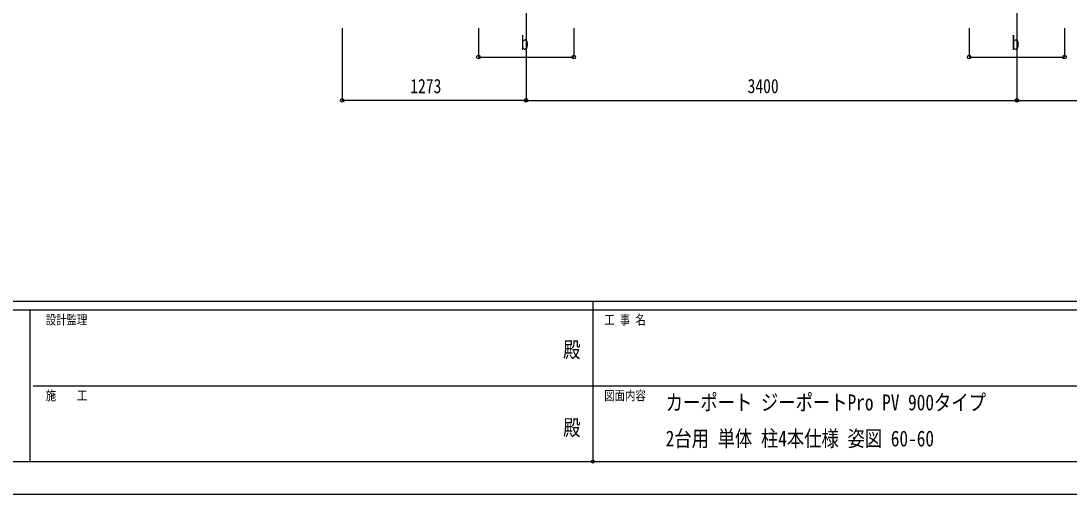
# Model space of a CAD drawing. Units: millimetres, scale not verified. Extents: x -12615 to 12615, y -8910 to 8910.
# Drawn here: x -3977 to 3284, y -8910 to -5632 of the extents above; entities that cross this region are included whole.
import ezdxf
from ezdxf.enums import TextEntityAlignment as Align

# ---------------------------------------------------------------- set-up
doc = ezdxf.new("R2010")
doc.units = ezdxf.units.MM
doc.header["$LTSCALE"] = 40
doc.header["$PDMODE"] = 32
doc.header["$PDSIZE"] = 20
for name, color, linetype in [('0-2_USER1', 3, 'Continuous'), ('0-3_YKK_12', 2, 'Continuous'), ('0-6_YKK_D', 6, 'Continuous'), ('0-7_YKK_ZWAK', 7, 'Continuous')]:
    doc.layers.add(name, color=color, linetype=linetype)
doc.styles.add('ＭＳ ゴシック', font='')
doc.styles.get('ＭＳ ゴシック').set_extended_font_data('MS Gothic')

msp = doc.modelspace()

# ---------------------------------------------------------------- linework, layer by layer
at = {"layer": '0-3_YKK_12'}
for p, q in [((-477.44, -5332.25), (-477.44, -5832.25)), ((2922.56, -5332.25), (2922.56, -5832.25))]:
    msp.add_line(p, q, dxfattribs=at)
at = {"layer": '0-6_YKK_D'}
for p, q in [((-1750.93, -5682.25), (-1750.93, -6183.25)), ((-807.44, -5682.18), (-807.44, -5883.25)), ((-477.44, -5682.25), (-477.44, -6183.25)), ((-477.44, -5682.25), (-477.44, -6183.25)), ((-147.44, -5682.18), (-147.44, -5883.25)), ((2592.56, -5682.18), (2592.56, -5883.25)), ((2922.56, -5682.25), (2922.56, -6183.25)), ((2922.56, -5682.25), (2922.56, -6183.25)), ((3252.56, -5682.18), (3252.56, -5883.25)), ((-807.44, -5882.25), (-147.44, -5882.25)), ((2592.56, -5882.25), (3252.56, -5882.25)), ((-477.44, -6182.25), (-1750.93, -6182.25)), ((-477.44, -6182.25), (2922.56, -6182.25)), ((2922.56, -6182.25), (4192.07, -6182.25))]:
    msp.add_line(p, q, dxfattribs=at)
for centre in [(-807.44, -5882.25), (-147.44, -5882.25), (2592.56, -5882.25), (3252.56, -5882.25), (-1750.93, -6182.25), (-477.44, -6182.25), (-477.44, -6182.25), (2922.56, -6182.25), (2922.56, -6182.25)]:
    msp.add_circle(centre, 12.75, dxfattribs=at)
at = {"layer": '0-7_YKK_ZWAK'}
for p, q in [((11685.06, -7575), (-11714.94, -7575)), ((-14.94, -7575), (-14.94, -8685)), ((-3914.94, -7635), (-11714.94, -7635)), ((-3914.94, -7635), (-3914.94, -8685)), ((-14.94, -7635), (-3914.94, -7635)), ((3885.06, -7635), (-14.94, -7635)), ((-3892.44, -8160), (-14.94, -8160)), ((-14.94, -8160), (3885.06, -8160)), ((-11714.94, -8685), (-3914.94, -8685)), ((-3914.94, -8685), (-14.94, -8685)), ((-14.94, -8685), (3885.06, -8685))]:
    msp.add_line(p, q, dxfattribs=at)
msp.add_lwpolyline([(-12615, -8910), (12615, -8910), (12615, 8910), (-12615, 8910)], close=True, dxfattribs=at)
msp.add_point((-14.94, -8685), dxfattribs=at)

# ---------------------------------------------------------------- texts
at = {"layer": '0-2_USER1', "style": 'ＭＳ ゴシック', "width": 0.8}
for s, p in [('カーポート ジーポートPro PV 900タイプ\u3000', (489.47, -8363.23)), ('2台用 単体 柱4本仕様 姿図 60-60', (489.47, -8613.23))]:
    msp.add_text(s, height=110, dxfattribs=at).set_placement(p, align=Align.BOTTOM_LEFT)
at = {"layer": '0-6_YKK_D', "style": 'ＭＳ ゴシック', "width": 0.8}
for s, p in [('b', (-513.44, -5862.25)), ('b', (2886.56, -5862.25)), ('1273', (-1279.78, -6162.25)), ('3400', (1056.96, -6162.25))]:
    msp.add_text(s, height=98.97, dxfattribs=at).set_placement(p, align=Align.BOTTOM_LEFT)
at = {"layer": '0-7_YKK_ZWAK', "style": 'ＭＳ ゴシック', "width": 0.8}
for s, height, p in [('設計監理', 65.98, (-3804.94, -7755)), ('工 事 名', 65.98, (63.81, -7755)), ('殿', 110, (-221, -7997.5)), ('施\u3000\u3000工', 65.98, (-3804.94, -8280)), ('図面内容', 65.98, (63.81, -8280)), ('殿', 110, (-221, -8537.5))]:
    msp.add_text(s, height=height, dxfattribs=at).set_placement(p, align=Align.BOTTOM_LEFT)

doc.saveas('drawing.dxf')
